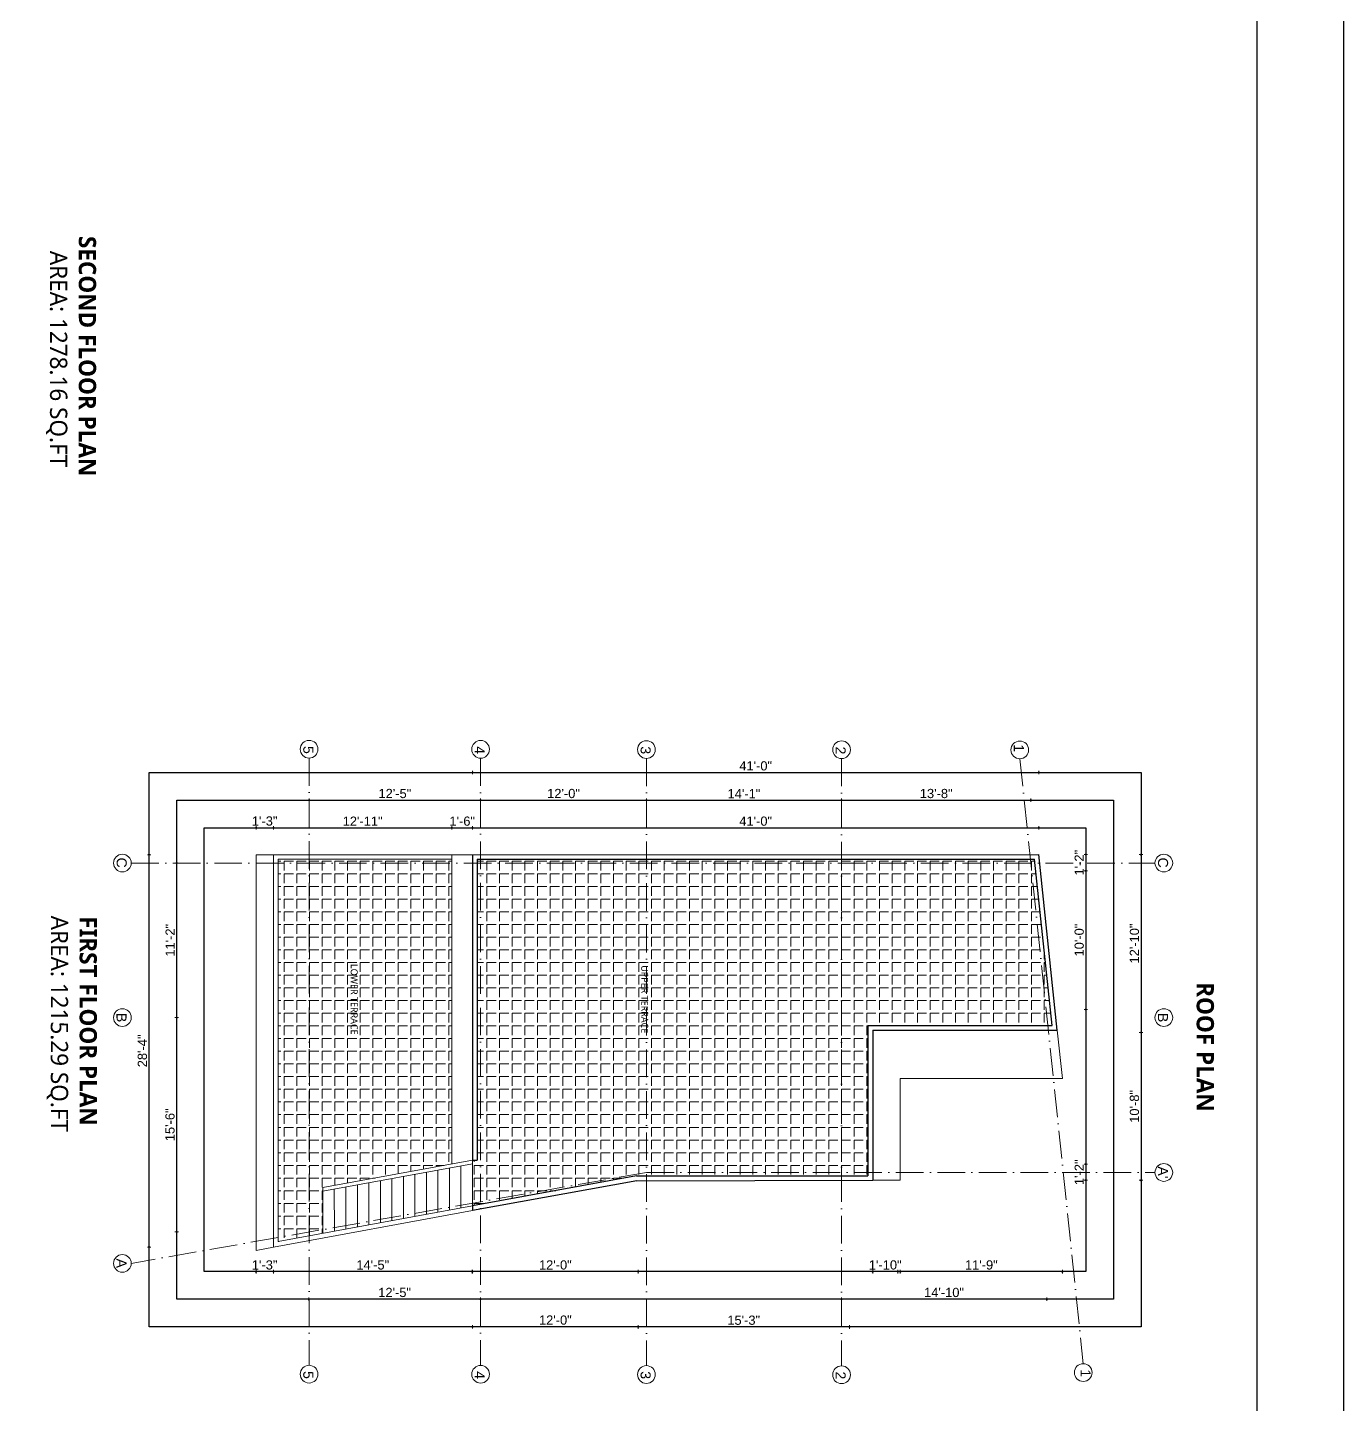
# Model space of a CAD drawing. Header units: inches. Extents: x -71 to 2682309, y -3332 to 801571.
# Drawn here: x 2681166 to 2682309, y 789742 to 790937 of the extents above; entities that cross this region are included whole.
import ezdxf

# ---------------------------------------------------------------- set-up
doc = ezdxf.new("R2010")
doc.units = ezdxf.units.IN
doc.header["$MEASUREMENT"] = 0
doc.header["$PDMODE"] = 99
doc.linetypes.add('ACAD_ISO04W100', pattern=[30, 24, -3, 0, -3])
doc.linetypes.add('ACAD_ISO10W100', pattern=[18, 12, -3, 0, -3])
for name, color, linetype, lineweight in [('BORDER', 5, 'Continuous', 60), ('CENTER  LINE RA', 10, 'ACAD_ISO04W100', 18), ('DOOR-WIN RA', 3, 'Continuous', 20), ('ELE2 RA', 130, 'Continuous', 20), ('Hatch', 254, 'Continuous', 9), ('hatch EA', 253, 'Continuous', 5), ('stair EA', 132, 'Continuous', 5), ('Text', 7, 'Continuous', 20), ('TEXT RA', 254, 'Continuous', 20), ('TEXTURE EA', 8, 'ACAD_ISO10W100', 9), ('WALL__HALF_NEW', 42, 'Continuous', 30)]:
    doc.layers.add(name, color=color, linetype=linetype, lineweight=lineweight)
doc.layers.add('lettring', color=7, linetype='Continuous')
doc.layers.add('text EA', color=7, linetype='Continuous')
doc.styles.add('DIM 8', font='arial.ttf', dxfattribs={"height": 8})
doc.styles.get("Standard").update_dxf_attribs({"font": 'arial.ttf'})
doc.dimstyles.new('Copy of DIM 8', dxfattribs={"dimtxt": 8, "dimasz": 1, "dimexe": 6, "dimexo": 18, "dimgap": 1.6875, "dimtad": 1, "dimdec": 0, "dimzin": 3, "dimdsep": 46, "dimlunit": 4, "dimtxsty": 'DIM 8', "dimblk": 'dot 2', "dimcen": 0.09375, "dimse1": 1, "dimse2": 1, "dimclrd": 1, "dimclre": 1, "dimclrt": 256, "dimadec": 0, "dimazin": 0, "dimtfac": 0.75, "dimtdec": 0, "dimtix": 1, "dimtmove": 1, "dimatfit": 3, "dimldrblk": 'DOT', "dimfxl": 1, "dimtolj": 1, "dimtzin": 0, "dimlwd": 9, "dimlwe": 9, "dimarcsym": 0})
pattern_1 = [(270, (1886968.767, 3468779.398), (11, -2e-15), [8, -3]), (360, (1886968.767, 3468779.398), (3e-15, 11), [8, -3])]

# ---------------------------------------------------------------- blocks, each defined once
blk = doc.blocks.new('dot1')
at = {"layer": 'Hatch'}
h = blk.add_hatch(color=256, dxfattribs=at)
edge = h.paths.add_edge_path()
edge.add_arc((0, 0), 1, 0, 360)
for p, q in [((3, 0), (-3, 0)), ((0, 3), (0, -3))]:
    blk.add_line(p, q, dxfattribs=at)
blk.add_circle((0, 0), 1, dxfattribs=at)
blk = doc.blocks.new('dot 2')
at = {"layer": 'Hatch', "xscale": 0.5, "yscale": 0.5, "zscale": 0.5}
blk.add_blockref('dot1', (0, 0), dxfattribs=at)
blk = doc.blocks.new('*D1626')
at = {"layer": 'Defpoints', "color": 0, "transparency": 16777216}
for p in [(2681295.4, 790077.7), (2681410.4, 790077.7), (2681410.4, 789891.6)]:
    blk.add_point(p, dxfattribs=at)
at = {"layer": 'lettring', "color": 1, "lineweight": 9, "transparency": 16777216}
blk.add_line((2681295.4, 789892.6), (2681295.4, 790076.7), dxfattribs=at)
for p, rotation in [((2681295.4, 790077.7), 90), ((2681295.4, 789891.6), 270)]:
    blk.add_blockref('dot 2', p, dxfattribs=dict(at, rotation=rotation))
at = {"layer": 'lettring', "transparency": 16777216, "insert": (2681289.6, 789984.6), "char_height": 8, "attachment_point": 5, "rotation": 90, "style": 'DIM 8'}
blk.add_mtext('\\A1;15\'-6"', dxfattribs=at)
blk = doc.blocks.new('_Dot')
at = {"color": 0, "linetype": 'ByBlock', "lineweight": -2}
blk.add_line((-0.5, 0), (-1, 0), dxfattribs=at)
at = {"color": 0, "linetype": 'ByBlock', "const_width": 0.5}
blk.add_lwpolyline([(-0.25, 0, 1), (0.25, 0, 1)], format="xyb", close=True, dxfattribs=at)
blk = doc.blocks.new('*D1439')
at = {"layer": 'Defpoints', "color": 0, "transparency": 16777216}
for p in [(2681271.4, 790219.1), (2681379.4, 790219.1), (2681379.4, 789878.5)]:
    blk.add_point(p, dxfattribs=at)
at = {"layer": 'lettring', "color": 1, "lineweight": 9, "transparency": 16777216}
blk.add_line((2681271.4, 789879.5), (2681271.4, 790218.1), dxfattribs=at)
for p, rotation in [((2681271.4, 790219.1), 90), ((2681271.4, 789878.5), 270)]:
    blk.add_blockref('dot 2', p, dxfattribs=dict(at, rotation=rotation))
at = {"layer": 'lettring', "transparency": 16777216, "insert": (2681265.6, 790048.8), "char_height": 8, "attachment_point": 5, "rotation": 90, "style": 'DIM 8'}
blk.add_mtext('\\A1;28\'-4"', dxfattribs=at)
blk = doc.blocks.new('*D1440')
at = {"layer": 'Defpoints', "color": 0, "transparency": 16777216}
for p in [(2681534.4, 790242.5), (2681379.4, 790219.1), (2681534.4, 790219.1)]:
    blk.add_point(p, dxfattribs=at)
at = {"layer": 'lettring', "color": 1, "lineweight": 9, "transparency": 16777216}
blk.add_line((2681380.4, 790242.5), (2681533.4, 790242.5), dxfattribs=at)
at = {"layer": 'lettring', "color": 1, "lineweight": 9, "transparency": 16777216, "rotation": 180}
blk.add_blockref('dot 2', (2681379.4, 790242.5), dxfattribs=at)
at = {"layer": 'lettring', "color": 1, "lineweight": 9, "transparency": 16777216}
blk.add_blockref('dot 2', (2681534.4, 790242.5), dxfattribs=at)
at = {"layer": 'lettring', "transparency": 16777216, "insert": (2681456.9, 790248.2), "char_height": 8, "attachment_point": 5, "style": 'DIM 8'}
blk.add_mtext('\\A1;12\'-11"', dxfattribs=at)
blk = doc.blocks.new('*D1441')
at = {"layer": 'Defpoints', "color": 0, "transparency": 16777216}
for p in [(2681552.4, 790242.5), (2681534.4, 790219.1), (2681552.4, 790219.1)]:
    blk.add_point(p, dxfattribs=at)
at = {"layer": 'lettring', "color": 1, "lineweight": 9, "transparency": 16777216}
for p, q in [((2681533.4, 790242.5), (2681532.4, 790242.5)), ((2681534.4, 790242.5), (2681552.4, 790242.5)), ((2681553.4, 790242.5), (2681554.4, 790242.5))]:
    blk.add_line(p, q, dxfattribs=at)
blk.add_blockref('dot 2', (2681534.4, 790242.5), dxfattribs=at)
at = {"layer": 'lettring', "color": 1, "lineweight": 9, "transparency": 16777216, "rotation": 180}
blk.add_blockref('dot 2', (2681552.4, 790242.5), dxfattribs=at)
at = {"layer": 'lettring', "transparency": 16777216, "insert": (2681543.4, 790248.2), "char_height": 8, "attachment_point": 5, "style": 'DIM 8'}
blk.add_mtext('\\A1;1\'-6"', dxfattribs=at)
blk = doc.blocks.new('*D1442')
at = {"layer": 'Defpoints', "color": 0, "transparency": 16777216}
for p in [(2682044.2, 790242.5), (2681552.4, 790219.1), (2682044.2, 790219.3)]:
    blk.add_point(p, dxfattribs=at)
at = {"layer": 'lettring', "color": 1, "lineweight": 9, "transparency": 16777216}
blk.add_line((2681553.4, 790242.5), (2682043.2, 790242.5), dxfattribs=at)
at = {"layer": 'lettring', "color": 1, "lineweight": 9, "transparency": 16777216, "rotation": 180}
blk.add_blockref('dot 2', (2681552.4, 790242.5), dxfattribs=at)
at = {"layer": 'lettring', "color": 1, "lineweight": 9, "transparency": 16777216}
blk.add_blockref('dot 2', (2682044.2, 790242.5), dxfattribs=at)
at = {"layer": 'lettring', "transparency": 16777216, "insert": (2681798.3, 790248.2), "char_height": 8, "attachment_point": 5, "style": 'DIM 8'}
blk.add_mtext('\\A1;41\'-0"', dxfattribs=at)
blk = doc.blocks.new('*D1628')
at = {"layer": 'Defpoints', "color": 0, "transparency": 16777216}
for p in [(2681559.4, 790266.4), (2681559.4, 790212.1), (2681703.4, 790211.9)]:
    blk.add_point(p, dxfattribs=at)
at = {"layer": 'lettring', "color": 1, "lineweight": 9, "transparency": 16777216}
blk.add_line((2681702.4, 790266.4), (2681560.4, 790266.4), dxfattribs=at)
at = {"layer": 'lettring', "color": 1, "lineweight": 9, "transparency": 16777216, "rotation": 180}
blk.add_blockref('dot 2', (2681559.4, 790266.4), dxfattribs=at)
at = {"layer": 'lettring', "color": 1, "lineweight": 9, "transparency": 16777216}
blk.add_blockref('dot 2', (2681703.4, 790266.4), dxfattribs=at)
at = {"layer": 'lettring', "transparency": 16777216, "insert": (2681631.4, 790272.2), "char_height": 8, "attachment_point": 5, "style": 'DIM 8'}
blk.add_mtext('\\A1;12\'-0"', dxfattribs=at)
blk = doc.blocks.new('*D1443')
at = {"layer": 'Defpoints', "color": 0, "transparency": 16777216}
for p in [(2681410.4, 790266.4), (2681410.4, 790211.9), (2681559.4, 790212.1)]:
    blk.add_point(p, dxfattribs=at)
at = {"layer": 'lettring', "color": 1, "lineweight": 9, "transparency": 16777216}
blk.add_line((2681558.4, 790266.4), (2681411.4, 790266.4), dxfattribs=at)
at = {"layer": 'lettring', "color": 1, "lineweight": 9, "transparency": 16777216, "rotation": 180}
blk.add_blockref('dot 2', (2681410.4, 790266.4), dxfattribs=at)
at = {"layer": 'lettring', "color": 1, "lineweight": 9, "transparency": 16777216}
blk.add_blockref('dot 2', (2681559.4, 790266.4), dxfattribs=at)
at = {"layer": 'lettring', "transparency": 16777216, "insert": (2681484.9, 790272.2), "char_height": 8, "attachment_point": 5, "style": 'DIM 8'}
blk.add_mtext('\\A1;12\'-5"', dxfattribs=at)
blk = doc.blocks.new('*D1444')
at = {"layer": 'Defpoints', "color": 0, "transparency": 16777216}
for p in [(2682044.2, 790290.4), (2681552.4, 790219.1), (2682044.2, 790219)]:
    blk.add_point(p, dxfattribs=at)
at = {"layer": 'lettring', "color": 1, "lineweight": 9, "transparency": 16777216}
blk.add_line((2681553.4, 790290.4), (2682043.2, 790290.4), dxfattribs=at)
at = {"layer": 'lettring', "color": 1, "lineweight": 9, "transparency": 16777216, "rotation": 180}
blk.add_blockref('dot 2', (2681552.4, 790290.4), dxfattribs=at)
at = {"layer": 'lettring', "color": 1, "lineweight": 9, "transparency": 16777216}
blk.add_blockref('dot 2', (2682044.2, 790290.4), dxfattribs=at)
at = {"layer": 'lettring', "transparency": 16777216, "insert": (2681798.3, 790296.2), "char_height": 8, "attachment_point": 5, "style": 'DIM 8'}
blk.add_mtext('\\A1;41\'-0"', dxfattribs=at)
blk = doc.blocks.new('*D1445')
at = {"layer": 'Defpoints', "color": 0, "transparency": 16777216}
for p in [(2681879.8, 789950.4), (2682085, 789950.4), (2681879.8, 789936.4)]:
    blk.add_point(p, dxfattribs=at)
at = {"layer": 'lettring', "color": 1, "lineweight": 9, "transparency": 16777216}
for p, q in [((2682085, 789951.4), (2682085, 789952.4)), ((2682085, 789936.4), (2682085, 789950.4)), ((2682085, 789935.4), (2682085, 789934.4))]:
    blk.add_line(p, q, dxfattribs=at)
for p, rotation in [((2682085, 789950.4), 270), ((2682085, 789936.4), 90)]:
    blk.add_blockref('dot 2', p, dxfattribs=dict(at, rotation=rotation))
at = {"layer": 'lettring', "transparency": 16777216, "insert": (2682079.3, 789943.4), "char_height": 8, "attachment_point": 5, "rotation": 90, "style": 'DIM 8'}
blk.add_mtext('\\A1;1\'-2"', dxfattribs=at)
blk = doc.blocks.new('*D1447')
at = {"layer": 'Defpoints', "color": 0, "transparency": 16777216}
for p in [(2682044.2, 790219.3), (2682085, 790219.3), (2682044.2, 790205.2)]:
    blk.add_point(p, dxfattribs=at)
at = {"layer": 'lettring', "color": 1, "lineweight": 9, "transparency": 16777216}
for p, q in [((2682085, 790220.3), (2682085, 790221.3)), ((2682085, 790205.2), (2682085, 790219.3)), ((2682085, 790204.2), (2682085, 790203.2))]:
    blk.add_line(p, q, dxfattribs=at)
for p, rotation in [((2682085, 790219.3), 270), ((2682085, 790205.2), 90)]:
    blk.add_blockref('dot 2', p, dxfattribs=dict(at, rotation=rotation))
at = {"layer": 'lettring', "transparency": 16777216, "insert": (2682079.3, 790212.2), "char_height": 8, "attachment_point": 5, "rotation": 90, "style": 'DIM 8'}
blk.add_mtext('\\A1;1\'-2"', dxfattribs=at)
blk = doc.blocks.new('*D1448')
at = {"layer": 'Defpoints', "color": 0, "transparency": 16777216}
for p in [(2682044.2, 790219.2), (2682060.4, 790064.8), (2682133, 790064.8)]:
    blk.add_point(p, dxfattribs=at)
at = {"layer": 'lettring', "color": 1, "lineweight": 9, "transparency": 16777216}
blk.add_line((2682133, 790218.2), (2682133, 790065.8), dxfattribs=at)
for p, rotation in [((2682133, 790219.2), 90), ((2682133, 790064.8), 270)]:
    blk.add_blockref('dot 2', p, dxfattribs=dict(at, rotation=rotation))
at = {"layer": 'lettring', "transparency": 16777216, "insert": (2682127.3, 790142), "char_height": 8, "attachment_point": 5, "rotation": 90, "style": 'DIM 8'}
blk.add_mtext('\\A1;12\'-10"', dxfattribs=at)
blk = doc.blocks.new('*D1449')
at = {"layer": 'Defpoints', "color": 0, "transparency": 16777216}
for p in [(2682060.4, 790064.8), (2681881.3, 789936.4), (2682133, 789936.4)]:
    blk.add_point(p, dxfattribs=at)
at = {"layer": 'lettring', "color": 1, "lineweight": 9, "transparency": 16777216}
blk.add_line((2682133, 790063.8), (2682133, 789937.4), dxfattribs=at)
for p, rotation in [((2682133, 790064.8), 90), ((2682133, 789936.4), 270)]:
    blk.add_blockref('dot 2', p, dxfattribs=dict(at, rotation=rotation))
at = {"layer": 'lettring', "transparency": 16777216, "insert": (2682127.3, 790000.6), "char_height": 8, "attachment_point": 5, "rotation": 90, "style": 'DIM 8'}
blk.add_mtext('\\A1;10\'-8"', dxfattribs=at)
blk = doc.blocks.new('*D1450')
at = {"layer": 'Defpoints', "color": 0, "transparency": 16777216}
for p in [(2681364.3, 789875.6), (2681379.4, 789878.5), (2681379.4, 789857.1)]:
    blk.add_point(p, dxfattribs=at)
at = {"layer": 'lettring', "color": 1, "lineweight": 9, "transparency": 16777216}
for p, q in [((2681363.3, 789857.1), (2681362.3, 789857.1)), ((2681364.3, 789857.1), (2681379.4, 789857.1)), ((2681380.4, 789857.1), (2681381.4, 789857.1))]:
    blk.add_line(p, q, dxfattribs=at)
blk.add_blockref('dot 2', (2681364.3, 789857.1), dxfattribs=at)
at = {"layer": 'lettring', "color": 1, "lineweight": 9, "transparency": 16777216, "rotation": 180}
blk.add_blockref('dot 2', (2681379.4, 789857.1), dxfattribs=at)
at = {"layer": 'lettring', "transparency": 16777216, "insert": (2681371.8, 789862.9), "char_height": 8, "attachment_point": 5, "style": 'DIM 8'}
blk.add_mtext('\\A1;1\'-3"', dxfattribs=at)
blk = doc.blocks.new('*D1451')
at = {"layer": 'Defpoints', "color": 0, "transparency": 16777216}
for p in [(2681552.1, 789912.5), (2681379.4, 789878.5), (2681552.1, 789857.1)]:
    blk.add_point(p, dxfattribs=at)
at = {"layer": 'lettring', "color": 1, "lineweight": 9, "transparency": 16777216}
blk.add_line((2681380.4, 789857.1), (2681551.1, 789857.1), dxfattribs=at)
at = {"layer": 'lettring', "color": 1, "lineweight": 9, "transparency": 16777216, "rotation": 180}
blk.add_blockref('dot 2', (2681379.4, 789857.1), dxfattribs=at)
at = {"layer": 'lettring', "color": 1, "lineweight": 9, "transparency": 16777216}
blk.add_blockref('dot 2', (2681552.1, 789857.1), dxfattribs=at)
at = {"layer": 'lettring', "transparency": 16777216, "insert": (2681465.7, 789862.9), "char_height": 8, "attachment_point": 5, "style": 'DIM 8'}
blk.add_mtext('\\A1;14\'-5"', dxfattribs=at)
blk = doc.blocks.new('*D1452')
at = {"layer": 'Defpoints', "color": 0, "transparency": 16777216}
for p in [(2681696.2, 789936.1), (2681552.4, 789910.1), (2681696.2, 789857.1)]:
    blk.add_point(p, dxfattribs=at)
at = {"layer": 'lettring', "color": 1, "lineweight": 9, "transparency": 16777216}
blk.add_line((2681553.4, 789857.1), (2681695.2, 789857.1), dxfattribs=at)
at = {"layer": 'lettring', "color": 1, "lineweight": 9, "transparency": 16777216, "rotation": 180}
blk.add_blockref('dot 2', (2681552.4, 789857.1), dxfattribs=at)
at = {"layer": 'lettring', "color": 1, "lineweight": 9, "transparency": 16777216}
blk.add_blockref('dot 2', (2681696.2, 789857.1), dxfattribs=at)
at = {"layer": 'lettring', "transparency": 16777216, "insert": (2681624.3, 789862.9), "char_height": 8, "attachment_point": 5, "style": 'DIM 8'}
blk.add_mtext('\\A1;12\'-0"', dxfattribs=at)
blk = doc.blocks.new('*D1453')
at = {"layer": 'Defpoints', "color": 0, "transparency": 16777216}
for p in [(2681559.2, 789917.8), (2681410.2, 789891.6), (2681559.2, 789833.2)]:
    blk.add_point(p, dxfattribs=at)
at = {"layer": 'lettring', "color": 1, "lineweight": 9, "transparency": 16777216}
blk.add_line((2681411.2, 789833.2), (2681558.2, 789833.2), dxfattribs=at)
at = {"layer": 'lettring', "color": 1, "lineweight": 9, "transparency": 16777216, "rotation": 180}
blk.add_blockref('dot 2', (2681410.2, 789833.2), dxfattribs=at)
at = {"layer": 'lettring', "color": 1, "lineweight": 9, "transparency": 16777216}
blk.add_blockref('dot 2', (2681559.2, 789833.2), dxfattribs=at)
at = {"layer": 'lettring', "transparency": 16777216, "insert": (2681484.7, 789839), "char_height": 8, "attachment_point": 5, "style": 'DIM 8'}
blk.add_mtext('\\A1;12\'-5"', dxfattribs=at)
blk = doc.blocks.new('*D1454')
at = {"layer": 'Defpoints', "color": 0, "transparency": 16777216}
for p in [(2682051.1, 790077.7), (2681872.7, 789943.2), (2682051.1, 789833.2)]:
    blk.add_point(p, dxfattribs=at)
at = {"layer": 'lettring', "color": 1, "lineweight": 9, "transparency": 16777216}
blk.add_line((2681873.7, 789833.2), (2682050.1, 789833.2), dxfattribs=at)
at = {"layer": 'lettring', "color": 1, "lineweight": 9, "transparency": 16777216, "rotation": 180}
blk.add_blockref('dot 2', (2681872.7, 789833.2), dxfattribs=at)
at = {"layer": 'lettring', "color": 1, "lineweight": 9, "transparency": 16777216}
blk.add_blockref('dot 2', (2682051.1, 789833.2), dxfattribs=at)
at = {"layer": 'lettring', "transparency": 16777216, "insert": (2681961.9, 789839), "char_height": 8, "attachment_point": 5, "style": 'DIM 8'}
blk.add_mtext('\\A1;14\'-10"', dxfattribs=at)
blk = doc.blocks.new('*D1455')
at = {"layer": 'Defpoints', "color": 0, "transparency": 16777216}
for p in [(2681899.9, 789936.4), (2681921.7, 789938.1), (2681921.7, 789857.1)]:
    blk.add_point(p, dxfattribs=at)
at = {"layer": 'lettring', "color": 1, "lineweight": 9, "transparency": 16777216}
for p, q in [((2681898.9, 789857.1), (2681897.9, 789857.1)), ((2681899.9, 789857.1), (2681921.7, 789857.1)), ((2681922.7, 789857.1), (2681923.7, 789857.1))]:
    blk.add_line(p, q, dxfattribs=at)
blk.add_blockref('dot 2', (2681899.9, 789857.1), dxfattribs=at)
at = {"layer": 'lettring', "color": 1, "lineweight": 9, "transparency": 16777216, "rotation": 180}
blk.add_blockref('dot 2', (2681921.7, 789857.1), dxfattribs=at)
at = {"layer": 'lettring', "transparency": 16777216, "insert": (2681910.8, 789862.9), "char_height": 8, "attachment_point": 5, "style": 'DIM 8'}
blk.add_mtext('\\A1;1\'-10"', dxfattribs=at)
blk = doc.blocks.new('*D1456')
at = {"layer": 'Defpoints', "color": 0, "transparency": 16777216}
for p in [(2681696.2, 789936.2), (2681552.4, 789910.1), (2681552.4, 789809.2)]:
    blk.add_point(p, dxfattribs=at)
at = {"layer": 'lettring', "color": 1, "lineweight": 9, "transparency": 16777216}
blk.add_line((2681695.2, 789809.2), (2681553.4, 789809.2), dxfattribs=at)
at = {"layer": 'lettring', "color": 1, "lineweight": 9, "transparency": 16777216, "rotation": 180}
blk.add_blockref('dot 2', (2681552.4, 789809.2), dxfattribs=at)
at = {"layer": 'lettring', "color": 1, "lineweight": 9, "transparency": 16777216}
blk.add_blockref('dot 2', (2681696.2, 789809.2), dxfattribs=at)
at = {"layer": 'lettring', "transparency": 16777216, "insert": (2681624.3, 789815), "char_height": 8, "attachment_point": 5, "style": 'DIM 8'}
blk.add_mtext('\\A1;12\'-0"', dxfattribs=at)
blk = doc.blocks.new('*D1457')
at = {"layer": 'Defpoints', "color": 0, "transparency": 16777216}
for p in [(2681696.2, 789936.2), (2681879.7, 789936.2), (2681879.7, 789809.1)]:
    blk.add_point(p, dxfattribs=at)
at = {"layer": 'lettring', "color": 1, "lineweight": 9, "transparency": 16777216}
blk.add_line((2681697.2, 789809.1), (2681878.7, 789809.1), dxfattribs=at)
at = {"layer": 'lettring', "color": 1, "lineweight": 9, "transparency": 16777216, "rotation": 180}
blk.add_blockref('dot 2', (2681696.2, 789809.1), dxfattribs=at)
at = {"layer": 'lettring', "color": 1, "lineweight": 9, "transparency": 16777216}
blk.add_blockref('dot 2', (2681879.7, 789809.1), dxfattribs=at)
at = {"layer": 'lettring', "transparency": 16777216, "insert": (2681787.9, 789814.9), "char_height": 8, "attachment_point": 5, "style": 'DIM 8'}
blk.add_mtext('\\A1;15\'-3"', dxfattribs=at)
blk = doc.blocks.new('*D1458')
at = {"layer": 'Defpoints', "color": 0, "transparency": 16777216}
for p in [(2681923.9, 790024.8), (2682064.7, 790024.8), (2682064.7, 789857.1)]:
    blk.add_point(p, dxfattribs=at)
at = {"layer": 'lettring', "color": 1, "lineweight": 9, "transparency": 16777216}
blk.add_line((2681924.9, 789857.1), (2682063.7, 789857.1), dxfattribs=at)
at = {"layer": 'lettring', "color": 1, "lineweight": 9, "transparency": 16777216, "rotation": 180}
blk.add_blockref('dot 2', (2681923.9, 789857.1), dxfattribs=at)
at = {"layer": 'lettring', "color": 1, "lineweight": 9, "transparency": 16777216}
blk.add_blockref('dot 2', (2682064.7, 789857.1), dxfattribs=at)
at = {"layer": 'lettring', "transparency": 16777216, "insert": (2681994.3, 789862.9), "char_height": 8, "attachment_point": 5, "style": 'DIM 8'}
blk.add_mtext('\\A1;11\'-9"', dxfattribs=at)
blk = doc.blocks.new('*D1637')
at = {"layer": 'Defpoints', "color": 0, "transparency": 16777216}
for p in [(2681364.3, 790242.5), (2681364.3, 790219), (2681379.4, 790219)]:
    blk.add_point(p, dxfattribs=at)
at = {"layer": 'lettring', "color": 1, "lineweight": 9, "transparency": 16777216}
for p, q in [((2681363.3, 790242.5), (2681362.3, 790242.5)), ((2681379.4, 790242.5), (2681364.3, 790242.5)), ((2681380.4, 790242.5), (2681381.4, 790242.5))]:
    blk.add_line(p, q, dxfattribs=at)
blk.add_blockref('dot 2', (2681364.3, 790242.5), dxfattribs=at)
at = {"layer": 'lettring', "color": 1, "lineweight": 9, "transparency": 16777216, "rotation": 180}
blk.add_blockref('dot 2', (2681379.4, 790242.5), dxfattribs=at)
at = {"layer": 'lettring', "transparency": 16777216, "insert": (2681371.8, 790248.3), "char_height": 8, "attachment_point": 5, "style": 'DIM 8'}
blk.add_mtext('\\A1;1\'-3"', dxfattribs=at)
blk = doc.blocks.new('*D1459')
at = {"layer": 'Defpoints', "color": 0, "transparency": 16777216}
for p in [(2681872.9, 790266.4), (2681703.4, 790211.9), (2681872.9, 790211.9)]:
    blk.add_point(p, dxfattribs=at)
at = {"layer": 'lettring', "color": 1, "lineweight": 9, "transparency": 16777216}
blk.add_line((2681704.4, 790266.4), (2681871.9, 790266.4), dxfattribs=at)
at = {"layer": 'lettring', "color": 1, "lineweight": 9, "transparency": 16777216, "rotation": 180}
blk.add_blockref('dot 2', (2681703.4, 790266.4), dxfattribs=at)
at = {"layer": 'lettring', "color": 1, "lineweight": 9, "transparency": 16777216}
blk.add_blockref('dot 2', (2681872.9, 790266.4), dxfattribs=at)
at = {"layer": 'lettring', "transparency": 16777216, "insert": (2681788.1, 790272.1), "char_height": 8, "attachment_point": 5, "style": 'DIM 8'}
blk.add_mtext('\\A1;14\'-1"', dxfattribs=at)
blk = doc.blocks.new('*D1460')
at = {"layer": 'Defpoints', "color": 0, "transparency": 16777216}
for p in [(2682037.2, 790266.4), (2681872.9, 790211.9), (2682037.2, 790211.9)]:
    blk.add_point(p, dxfattribs=at)
at = {"layer": 'lettring', "color": 1, "lineweight": 9, "transparency": 16777216}
blk.add_line((2681873.9, 790266.4), (2682036.2, 790266.4), dxfattribs=at)
at = {"layer": 'lettring', "color": 1, "lineweight": 9, "transparency": 16777216, "rotation": 180}
blk.add_blockref('dot 2', (2681872.9, 790266.4), dxfattribs=at)
at = {"layer": 'lettring', "color": 1, "lineweight": 9, "transparency": 16777216}
blk.add_blockref('dot 2', (2682037.2, 790266.4), dxfattribs=at)
at = {"layer": 'lettring', "transparency": 16777216, "insert": (2681955.1, 790272.2), "char_height": 8, "attachment_point": 5, "style": 'DIM 8'}
blk.add_mtext('\\A1;13\'-8"', dxfattribs=at)

msp = doc.modelspace()

# ---------------------------------------------------------------- hatches: boundary and pattern name
at = {"layer": 'hatch EA', "transparency": 33554585}
h = msp.add_hatch(dxfattribs=at)
h.set_pattern_fill('ANGLE', color=256, scale=40, angle=-90)
h.set_pattern_definition(pattern_1)
h.paths.add_polyline_path([(2681383.4, 790215.1), (2681383.4, 789883.3), (2681422.4, 789890.5), (2681422.3, 789930.1), (2681534.3, 789950.6), (2681534.3, 789964.8), (2681534.4, 790060.8), (2681534.4, 790060.8), (2681534.4, 790070.8), (2681534.4, 790070.8), (2681534.4, 790084.8), (2681534.4, 790109), (2681534.4, 790181), (2681534.4, 790205.2), (2681534.4, 790215.1)])
h = msp.add_hatch(dxfattribs=at)
h.set_pattern_fill('ANGLE', color=256, scale=40, angle=-90)
h.set_pattern_definition(pattern_1)
h.paths.add_polyline_path([(2681552.3, 789914.2), (2681552.3, 789914.2), (2681552.3, 789947.2), (2681552.3, 789950.8), (2681552.3, 789953.9), (2681556.3, 789953.9), (2681556.4, 790215.1), (2682040.6, 790215.3), (2682055.7, 790070.8), (2681895.8, 790070.8), (2681895.8, 789940.4), (2681695.1, 789940.2)])

# ---------------------------------------------------------------- linework, layer by layer
at = {"layer": 'BORDER', "lineweight": 30}
msp.add_lwpolyline([(2680143.4, 792026.4), (2680143.4, 790490.3), (2680143.4, 789049.8), (2681191.8, 789049.8), (2682234, 789049.8), (2682234, 790490.3), (2682234, 792026.4)], dxfattribs=at)
at = {"layer": 'CENTER  LINE RA', "linetype": 'ACAD_ISO10W100', "ltscale": 2}
for p, q in [((2681410.4, 790303), (2681410.4, 789775.8)), ((2681559.4, 790302.9), (2681559.4, 789775.6)), ((2681703.4, 790302.7), (2681703.4, 789775.5)), ((2681872.9, 790302.6), (2681872.9, 789775.3)), ((2682027.7, 790302.4), (2682082.8, 789777.2)), ((2681255.9, 790211.9), (2682145.1, 790211.9)), ((2681703.4, 789943.2), (2681255.9, 789864.3)), ((2681703.4, 789943.2), (2682145.1, 789943.2))]:
    msp.add_line(p, q, dxfattribs=at)
at = {"layer": 'Defpoints'}
msp.add_lwpolyline([(2680068.6, 788921.2), (2680068.6, 792089.2), (2682308.8, 792089.2), (2682308.8, 788921.2)], close=True, dxfattribs=at)
at = {"layer": 'DOOR-WIN RA'}
for p, q in [((2681534.4, 790219.1), (2681534.3, 789950.6)), ((2681534.4, 790219.1), (2681552.4, 790219.1)), ((2682060.2, 790066.8), (2682064.7, 790024.8)), ((2681923.9, 790024.8), (2682064.7, 790024.8)), ((2681923.9, 790024.8), (2681923.9, 789936.4)), ((2681899.9, 789936.4), (2681923.9, 789936.4))]:
    msp.add_line(p, q, dxfattribs=at)
at = {"layer": 'ELE2 RA'}
for p, q in [((2681364.3, 789875.6), (2681364.3, 790219.1)), ((2681379.4, 790219.1), (2681364.3, 790219.1)), ((2681379.4, 789878.5), (2681379.4, 790219.1)), ((2681534.4, 790219.1), (2681379.4, 790219.1)), ((2681383.4, 789883.3), (2681383.4, 790215.1)), ((2681534.4, 790215.1), (2681383.4, 790215.1)), ((2681552.3, 789914.2), (2681383.4, 789883.3)), ((2681552.4, 789910.1), (2681379.4, 789878.5)), ((2681379.4, 789878.5), (2681364.3, 789875.6))]:
    msp.add_line(p, q, dxfattribs=at)
at = {"layer": 'lettring'}
for points in [[(2682133.1, 790290.4), (2682133.1, 789809.1), (2681271.4, 789809.2), (2681271.4, 790290.5)], [(2682109.1, 790266.4), (2682109.1, 789833.1), (2681295.4, 789833.2), (2681295.4, 790266.5)], [(2682085.1, 790242.4), (2682085.1, 789857.1), (2681319.4, 789857.2), (2681319.4, 790242.5)]]:
    msp.add_lwpolyline(points, close=True, dxfattribs=at)
at = {"layer": 'stair EA'}
for p, q in [((2681552.3, 789953.9), (2681422.3, 789930.1)), ((2681552.3, 789950.8), (2681422.3, 789927)), ((2681532.3, 789910.6), (2681532.3, 789947.1)), ((2681542.3, 789912.4), (2681542.3, 789949)), ((2681552.4, 789910.2), (2681552.3, 789954.7)), ((2681462.4, 789897.8), (2681462.3, 789934.4)), ((2681472.4, 789899.6), (2681472.3, 789936.2)), ((2681482.3, 789901.4), (2681482.3, 789938)), ((2681492.3, 789903.2), (2681492.3, 789939.8)), ((2681502.3, 789905.1), (2681502.3, 789941.7)), ((2681512.3, 789906.9), (2681512.3, 789943.5)), ((2681522.3, 789908.7), (2681522.3, 789945.3)), ((2681422.4, 789890.5), (2681422.3, 789930.1)), ((2681432.4, 789892.3), (2681432.3, 789928.9)), ((2681442.4, 789894.1), (2681442.3, 789930.7)), ((2681452.4, 789895.9), (2681452.3, 789932.5))]:
    msp.add_line(p, q, dxfattribs=at)
at = {"layer": 'TEXTURE EA', "linetype": 'ByBlock', "ltscale": 2}
for centre in [(2681410.4, 790310.7), (2681559.4, 790310.6), (2681703.4, 790310.4), (2681872.9, 790310.3), (2682027.7, 790310.1), (2681248.2, 790211.9), (2682152.8, 790211.9), (2681248.2, 790077.7), (2682152.8, 790077.7), (2682152.8, 789943.2), (2681248.2, 789864.3), (2681410.4, 789768.1), (2681559.4, 789768), (2681703.4, 789767.8), (2681872.9, 789767.6), (2682082.8, 789769.5)]:
    msp.add_circle(centre, 7.69, dxfattribs=at)
at = {"layer": 'WALL__HALF_NEW'}
for p, q in [((2681552.4, 790219.1), (2681552.3, 789953.9)), ((2681552.4, 790219.1), (2682044.2, 790219.3)), ((2681556.4, 790215.1), (2681556.3, 789953.9)), ((2681556.4, 790215.1), (2682040.6, 790215.3)), ((2682055.7, 790070.8), (2682040.6, 790215.3)), ((2682060.2, 790066.8), (2682044.2, 790219.2)), ((2681895.8, 790070.8), (2681895.8, 789940.4)), ((2681895.8, 790070.8), (2682055.7, 790070.8)), ((2681899.9, 790066.8), (2681899.9, 789936.4)), ((2681899.9, 790066.8), (2682060.2, 790066.8)), ((2681552.3, 789953.9), (2681556.3, 789953.9)), ((2681694.8, 789940.2), (2681552.3, 789914.2)), ((2681695.1, 789936.1), (2681552.4, 789910.1)), ((2681694.8, 789940.2), (2681895.8, 789940.4)), ((2681695.1, 789936.1), (2681899.9, 789936.4)), ((2681552.3, 789914.2), (2681552.4, 789910.2))]:
    msp.add_line(p, q, dxfattribs=at)

# ---------------------------------------------------------------- texts
at = {"layer": 'Text', "char_height": 15, "width": 319.193, "attachment_point": 5, "rotation": 270}
for s, insert in [('{\\fTrebuchet MS|b1|i0|c0|p34;SECOND FLOOR PLAN\\P\\fTrebuchet MS|b0|i0|c0|p34; AREA: 1278.16 SQ.FT }', (2681203.6, 790652)), ('{\\fTrebuchet MS|b1|i0|c0|p34;FIRST FLOOR PLAN\\P\\fTrebuchet MS|b0|i0|c0|p34; AREA: 1215.29 SQ.FT }', (2681204.3, 790074.8)), ('{\\fTrebuchet MS|b1|i0|c0|p34;ROOF PLAN}', (2682188.7, 790052.2))]:
    msp.add_mtext(s, dxfattribs=dict(at, insert=insert))
at = {"layer": 'text EA', "char_height": 6, "width": 84.336, "attachment_point": 8, "rotation": 270}
for s, insert in [('{\\fTrebuchet MS|b0|i0|c0|p34;LOWER TERRACE}', (2681446.5, 790093.6)), ('{\\fTrebuchet MS|b0|i0|c0|p34;UPPER TERRACE}', (2681698.8, 790093.6))]:
    msp.add_mtext(s, dxfattribs=dict(at, insert=insert))
at = {"layer": 'TEXT RA', "char_height": 8.76, "attachment_point": 9, "rotation": 270}
for s, insert in [('5', (2681405.2, 790306.7)), ('4', (2681554.2, 790306.5)), ('3', (2681698.2, 790306.4)), ('2', (2681867.7, 790306.2)), ('1', (2682022.5, 790308.2)), ('C', (2681243.1, 790207.8)), ('C', (2682147.6, 790207.8)), ('B', (2681243.1, 790073.6)), ('B', (2682147.6, 790073.6)), ("A'", (2682147.7, 789938)), ('A', (2681243.1, 789860.3)), ('5', (2681405.2, 789764)), ('4', (2681554.2, 789763.9)), ('3', (2681698.2, 789763.8)), ('2', (2681867.7, 789763.6)), ('1', (2682080.5, 789765.5))]:
    msp.add_mtext_dynamic_manual_height_columns(s, width=8.764, gutter_width=43.8, heights=[0], dxfattribs=dict(at, insert=insert))

# ---------------------------------------------------------------- dimensions: what is measured, and where the dimension line sits
at = {"layer": 'lettring'}
for base, p1, p2, angle, picture, middle in [((2682044.2, 790290.4), (2681552.4, 790219.1), (2682044.2, 790219), 180, '*D1444', (2681798.3, 790296.2)), ((2681410.4, 790266.4), (2681559.4, 790212.1), (2681410.4, 790211.9), 180, '*D1443', (2681484.9, 790272.2)), ((2681559.4, 790266.4), (2681703.4, 790211.9), (2681559.4, 790212.1), 180, '*D1628', (2681631.4, 790272.2)), ((2681872.8785, 790266.4042), (2681703.388, 790211.8595), (2681872.8785, 790211.8595), 180, '*D1459', (2681788.1332, 790272.1081)), ((2682037.2, 790266.4), (2681872.9, 790211.9), (2682037.2, 790211.9), 180, '*D1460', (2681955.1, 790272.2)), ((2681364.3, 790242.5), (2681379.4, 790219), (2681364.3, 790219), 180, '*D1637', (2681371.8, 790248.3)), ((2681534.4, 790242.5), (2681379.4, 790219.1), (2681534.4, 790219.1), 180, '*D1440', (2681456.9, 790248.2)), ((2681552.4, 790242.5), (2681534.4, 790219.1), (2681552.4, 790219.1), 180, '*D1441', (2681543.4, 790248.2)), ((2682044.2, 790242.5), (2681552.4, 790219.1), (2682044.2, 790219.3), 180, '*D1442', (2681798.3, 790248.2)), ((2682085, 790219.3), (2682044.2, 790205.2), (2682044.2, 790219.3), 90, '*D1447', (2682079.3, 790212.2)), ((2682133, 790064.8), (2682044.2, 790219.2), (2682060.4, 790064.8), 90, '*D1448', (2682127.3, 790142)), ((2681295.4, 790077.7), (2681410.4, 789891.6), (2681410.4, 790077.7), 90, '*D1626', (2681289.6, 789984.6)), ((2682133, 789936.4), (2682060.4, 790064.8), (2681881.3, 789936.4), 90, '*D1449', (2682127.3, 790000.6)), ((2682064.7, 789857.1), (2681923.9, 790024.8), (2682064.7, 790024.8), 180, '*D1458', (2681994.3, 789862.9)), ((2682085, 789950.4), (2681879.8, 789936.4), (2681879.8, 789950.4), 90, '*D1445', (2682079.3, 789943.4)), ((2681552.4, 789809.2), (2681696.2, 789936.2), (2681552.4, 789910.1), 180, '*D1456', (2681624.3, 789815)), ((2681379.4, 789857.1), (2681364.3, 789875.6), (2681379.4, 789878.5), 180, '*D1450', (2681371.8, 789862.9))]:
    dim = msp.add_linear_dim(base=base, p1=p1, p2=p2, angle=angle, dimstyle='Copy of DIM 8', dxfattribs=at)
    dim.commit()
    dim.dimension.update_dxf_attribs({"geometry": picture, "text_midpoint": middle})
dim = msp.add_linear_dim(base=(2681271.4, 790219.1), p1=(2681379.4, 789878.5), p2=(2681379.4, 790219.1), angle=90, text='28\'-4"', dimstyle='Copy of DIM 8', dxfattribs=at)
dim.commit()
dim.dimension.update_dxf_attribs({"geometry": '*D1439', "text_midpoint": (2681265.6, 790048.8)})
for base, p1, p2 in [((2681295.4, 790211.9), (2681410.4, 790077.7), (2681410.4, 790211.9)), ((2682085, 790205.2), (2682058.3, 790084.8), (2682044.2, 790205.2))]:
    msp.add_linear_dim(base=base, p1=p1, p2=p2, angle=90, dimstyle='Copy of DIM 8', dxfattribs=at).render()
for base, p1, p2, picture, middle in [((2682051.1, 789833.2), (2681872.7, 789943.2), (2682051.1, 790077.7), '*D1454', (2681961.9, 789839)), ((2681696.2, 789857.1), (2681552.4, 789910.1), (2681696.2, 789936.1), '*D1452', (2681624.3, 789862.9)), ((2681879.6545, 789809.1354), (2681696.1582, 789936.2174), (2681879.6545, 789936.2174), '*D1457', (2681787.9063, 789814.9103)), ((2681921.7, 789857.1), (2681899.9, 789936.4), (2681921.7, 789938.1), '*D1455', (2681910.8, 789862.9)), ((2681552.1, 789857.1), (2681379.4, 789878.5), (2681552.1, 789912.5), '*D1451', (2681465.7, 789862.9)), ((2681559.2, 789833.2), (2681410.2, 789891.6), (2681559.2, 789917.8), '*D1453', (2681484.7, 789839))]:
    dim = msp.add_linear_dim(base=base, p1=p1, p2=p2, angle=180, dimstyle='Copy of DIM 8', override={"dimtad": 3}, dxfattribs=at)
    dim.commit()
    dim.dimension.update_dxf_attribs({"geometry": picture, "text_midpoint": middle})

doc.saveas('drawing.dxf')
